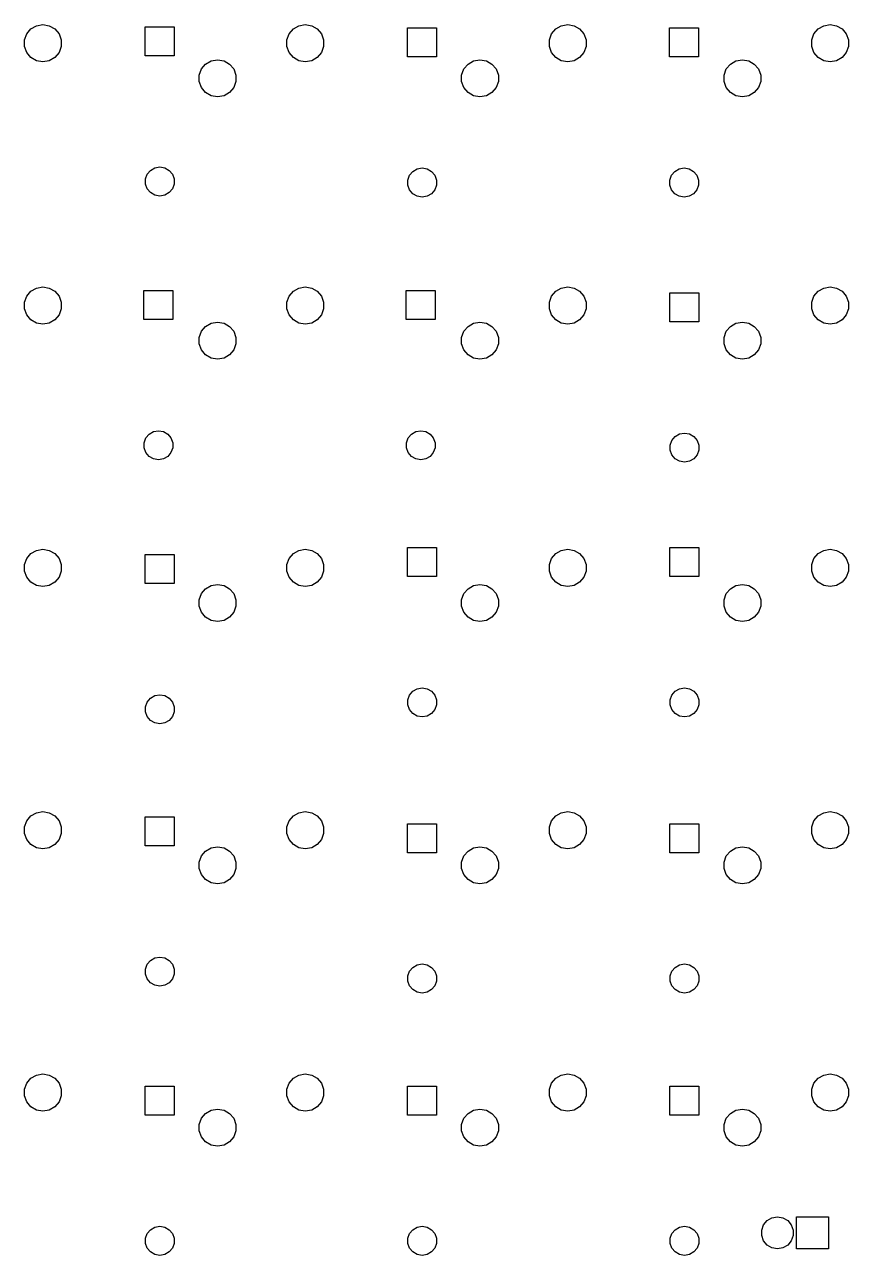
# Model space of a CAD drawing. Extents: x 17 to 273, y -105 to -11.
# Drawn here: x 213.2 to 272.9, y -104.7 to -15.6 of the extents above; entities that cross this region are included whole.
import ezdxf

# ---------------------------------------------------------------- set-up
doc = ezdxf.new("R2010")
doc.units = 0
doc.header["$MEASUREMENT"] = 0
doc.layers.add('BLACK', color=7, linetype='CONTINUOUS')

msp = doc.modelspace()

# ---------------------------------------------------------------- linework, layer by layer
at = {"layer": 'Black'}
for p, q in [((213.372, -16.2459), (213.673, -15.8873)), ((213.673, -15.8873), (214.079, -15.6532)), ((214.079, -15.6532), (214.54, -15.5719)), ((214.54, -15.5719), (215.001, -15.6532)), ((215.001, -15.6532), (215.407, -15.8873)), ((215.407, -15.8873), (215.708, -16.2459)), ((221.948, -17.8252), (221.948, -15.7259)), ((221.948, -15.7259), (224.047, -15.7259)), ((224.047, -15.7259), (224.047, -17.8252)), ((232.372, -16.2459), (232.673, -15.8873)), ((232.673, -15.8873), (233.079, -15.6532)), ((233.079, -15.6532), (233.54, -15.5719)), ((233.54, -15.5719), (234.001, -15.6532)), ((234.001, -15.6532), (234.407, -15.8873)), ((234.407, -15.8873), (234.708, -16.2459)), ((240.948, -17.9002), (240.948, -15.8009)), ((240.948, -15.8009), (243.047, -15.8009)), ((243.047, -15.8009), (243.047, -17.9002)), ((251.372, -16.2459), (251.673, -15.8873)), ((251.673, -15.8873), (252.079, -15.6532)), ((252.079, -15.6532), (252.54, -15.5719)), ((252.54, -15.5719), (253.001, -15.6532)), ((253.001, -15.6532), (253.407, -15.8873)), ((253.407, -15.8873), (253.708, -16.2459)), ((259.923, -17.9002), (259.923, -15.8009)), ((259.923, -15.8009), (262.022, -15.8009)), ((262.022, -15.8009), (262.022, -17.9002)), ((270.372, -16.2459), (270.673, -15.8873)), ((270.673, -15.8873), (271.079, -15.6532)), ((271.079, -15.6532), (271.54, -15.5719)), ((271.54, -15.5719), (272.001, -15.6532)), ((272.001, -15.6532), (272.407, -15.8873)), ((272.407, -15.8873), (272.708, -16.2459)), ((213.212, -16.6859), (213.372, -16.2459)), ((213.212, -17.1541), (213.212, -16.6859)), ((215.708, -16.2459), (215.868, -16.6859)), ((215.868, -16.6859), (215.868, -17.1541)), ((232.212, -16.6859), (232.372, -16.2459)), ((232.212, -17.1541), (232.212, -16.6859)), ((234.708, -16.2459), (234.868, -16.6859)), ((234.868, -16.6859), (234.868, -17.1541)), ((251.212, -16.6859), (251.372, -16.2459)), ((251.212, -17.1541), (251.212, -16.6859)), ((253.708, -16.2459), (253.868, -16.6859)), ((253.868, -16.6859), (253.868, -17.1541)), ((270.212, -16.6859), (270.372, -16.2459)), ((270.212, -17.1541), (270.212, -16.6859)), ((272.708, -16.2459), (272.868, -16.6859)), ((272.868, -16.6859), (272.868, -17.1541)), ((213.372, -17.5941), (213.212, -17.1541)), ((213.673, -17.9527), (213.372, -17.5941)), ((215.708, -17.5941), (215.407, -17.9527)), ((215.868, -17.1541), (215.708, -17.5941)), ((224.047, -17.8252), (221.948, -17.8252)), ((232.372, -17.5941), (232.212, -17.1541)), ((232.673, -17.9527), (232.372, -17.5941)), ((234.708, -17.5941), (234.407, -17.9527)), ((234.868, -17.1541), (234.708, -17.5941)), ((251.372, -17.5941), (251.212, -17.1541)), ((251.673, -17.9527), (251.372, -17.5941)), ((253.708, -17.5941), (253.407, -17.9527)), ((253.868, -17.1541), (253.708, -17.5941)), ((270.372, -17.5941), (270.212, -17.1541)), ((270.673, -17.9527), (270.372, -17.5941)), ((272.708, -17.5941), (272.407, -17.9527)), ((272.868, -17.1541), (272.708, -17.5941)), ((214.079, -18.1868), (213.673, -17.9527)), ((214.54, -18.2681), (214.079, -18.1868)), ((215.001, -18.1868), (214.54, -18.2681)), ((215.407, -17.9527), (215.001, -18.1868)), ((226.022, -18.7859), (226.323, -18.4273)), ((226.323, -18.4273), (226.729, -18.1932)), ((226.729, -18.1932), (227.19, -18.1119)), ((227.19, -18.1119), (227.651, -18.1932)), ((227.651, -18.1932), (228.057, -18.4273)), ((228.057, -18.4273), (228.358, -18.7859)), ((233.079, -18.1868), (232.673, -17.9527)), ((233.54, -18.2681), (233.079, -18.1868)), ((234.001, -18.1868), (233.54, -18.2681)), ((234.407, -17.9527), (234.001, -18.1868)), ((243.047, -17.9002), (240.948, -17.9002)), ((245.022, -18.7859), (245.323, -18.4273)), ((245.323, -18.4273), (245.729, -18.1932)), ((245.729, -18.1932), (246.19, -18.1119)), ((246.19, -18.1119), (246.651, -18.1932)), ((246.651, -18.1932), (247.057, -18.4273)), ((247.057, -18.4273), (247.358, -18.7859)), ((252.079, -18.1868), (251.673, -17.9527)), ((252.54, -18.2681), (252.079, -18.1868)), ((253.001, -18.1868), (252.54, -18.2681)), ((253.407, -17.9527), (253.001, -18.1868)), ((262.022, -17.9002), (259.923, -17.9002)), ((264.022, -18.7859), (264.323, -18.4273)), ((264.323, -18.4273), (264.729, -18.1932)), ((264.729, -18.1932), (265.19, -18.1119)), ((265.19, -18.1119), (265.651, -18.1932)), ((265.651, -18.1932), (266.057, -18.4273)), ((266.057, -18.4273), (266.358, -18.7859)), ((271.079, -18.1868), (270.673, -17.9527)), ((271.54, -18.2681), (271.079, -18.1868)), ((272.001, -18.1868), (271.54, -18.2681)), ((272.407, -17.9527), (272.001, -18.1868)), ((225.862, -19.2259), (226.022, -18.7859)), ((225.862, -19.6941), (225.862, -19.2259)), ((228.358, -18.7859), (228.518, -19.2259)), ((228.518, -19.2259), (228.518, -19.6941)), ((244.862, -19.2259), (245.022, -18.7859)), ((244.862, -19.6941), (244.862, -19.2259)), ((247.358, -18.7859), (247.518, -19.2259)), ((247.518, -19.2259), (247.518, -19.6941)), ((263.862, -19.2259), (264.022, -18.7859)), ((263.862, -19.6941), (263.862, -19.2259)), ((266.358, -18.7859), (266.518, -19.2259)), ((266.518, -19.2259), (266.518, -19.6941)), ((226.022, -20.1341), (225.862, -19.6941)), ((226.323, -20.4927), (226.022, -20.1341)), ((226.729, -20.7268), (226.323, -20.4927)), ((228.057, -20.4927), (227.651, -20.7268)), ((228.358, -20.1341), (228.057, -20.4927)), ((228.518, -19.6941), (228.358, -20.1341)), ((245.022, -20.1341), (244.862, -19.6941)), ((245.323, -20.4927), (245.022, -20.1341)), ((245.729, -20.7268), (245.323, -20.4927)), ((247.057, -20.4927), (246.651, -20.7268)), ((247.358, -20.1341), (247.057, -20.4927)), ((247.518, -19.6941), (247.358, -20.1341)), ((264.022, -20.1341), (263.862, -19.6941)), ((264.323, -20.4927), (264.022, -20.1341)), ((264.729, -20.7268), (264.323, -20.4927)), ((266.057, -20.4927), (265.651, -20.7268)), ((266.358, -20.1341), (266.057, -20.4927)), ((266.518, -19.6941), (266.358, -20.1341)), ((227.19, -20.8081), (226.729, -20.7268)), ((227.651, -20.7268), (227.19, -20.8081)), ((246.19, -20.8081), (245.729, -20.7268)), ((246.651, -20.7268), (246.19, -20.8081)), ((265.19, -20.8081), (264.729, -20.7268)), ((265.651, -20.7268), (265.19, -20.8081)), ((221.96, -26.7526), (222.085, -26.4087)), ((222.085, -26.4087), (222.32, -26.1284)), ((222.32, -26.1284), (222.637, -25.9454)), ((222.637, -25.9454), (222.997, -25.8819)), ((222.997, -25.8819), (223.358, -25.9454)), ((223.358, -25.9454), (223.675, -26.1284)), ((223.675, -26.1284), (223.91, -26.4087)), ((223.91, -26.4087), (224.035, -26.7526)), ((240.96, -26.8276), (241.085, -26.4837)), ((241.085, -26.4837), (241.32, -26.2034)), ((241.32, -26.2034), (241.637, -26.0204)), ((241.637, -26.0204), (241.997, -25.9569)), ((241.997, -25.9569), (242.358, -26.0204)), ((242.358, -26.0204), (242.675, -26.2034)), ((242.675, -26.2034), (242.91, -26.4837)), ((242.91, -26.4837), (243.035, -26.8276)), ((259.935, -26.8276), (260.06, -26.4837)), ((260.06, -26.4837), (260.295, -26.2034)), ((260.295, -26.2034), (260.612, -26.0204)), ((260.612, -26.0204), (260.972, -25.9569)), ((260.972, -25.9569), (261.333, -26.0204)), ((261.333, -26.0204), (261.65, -26.2034)), ((261.65, -26.2034), (261.885, -26.4837)), ((261.885, -26.4837), (262.01, -26.8276)), ((221.96, -27.1185), (221.96, -26.7526)), ((222.085, -27.4623), (221.96, -27.1185)), ((222.32, -27.7427), (222.085, -27.4623)), ((223.91, -27.4623), (223.675, -27.7427)), ((224.035, -27.1185), (223.91, -27.4623)), ((224.035, -26.7526), (224.035, -27.1185)), ((240.96, -27.1935), (240.96, -26.8276)), ((241.085, -27.5373), (240.96, -27.1935)), ((241.32, -27.8177), (241.085, -27.5373)), ((242.91, -27.5373), (242.675, -27.8177)), ((243.035, -27.1935), (242.91, -27.5373)), ((243.035, -26.8276), (243.035, -27.1935)), ((259.935, -27.1935), (259.935, -26.8276)), ((260.06, -27.5373), (259.935, -27.1935)), ((260.295, -27.8177), (260.06, -27.5373)), ((261.885, -27.5373), (261.65, -27.8177)), ((262.01, -27.1935), (261.885, -27.5373)), ((262.01, -26.8276), (262.01, -27.1935)), ((222.637, -27.9256), (222.32, -27.7427)), ((222.997, -27.9892), (222.637, -27.9256)), ((223.358, -27.9256), (222.997, -27.9892)), ((223.675, -27.7427), (223.358, -27.9256)), ((241.637, -28.0006), (241.32, -27.8177)), ((241.997, -28.0642), (241.637, -28.0006)), ((242.358, -28.0006), (241.997, -28.0642)), ((242.675, -27.8177), (242.358, -28.0006)), ((260.612, -28.0006), (260.295, -27.8177)), ((260.972, -28.0642), (260.612, -28.0006)), ((261.333, -28.0006), (260.972, -28.0642)), ((261.65, -27.8177), (261.333, -28.0006)), ((213.673, -34.8873), (214.079, -34.6532)), ((214.079, -34.6532), (214.54, -34.5719)), ((214.54, -34.5719), (215.001, -34.6532)), ((215.001, -34.6532), (215.407, -34.8873)), ((232.673, -34.8873), (233.079, -34.6532)), ((233.079, -34.6532), (233.54, -34.5719)), ((233.54, -34.5719), (234.001, -34.6532)), ((234.001, -34.6532), (234.407, -34.8873)), ((251.673, -34.8873), (252.079, -34.6532)), ((252.079, -34.6532), (252.54, -34.5719)), ((252.54, -34.5719), (253.001, -34.6532)), ((253.001, -34.6532), (253.407, -34.8873)), ((270.673, -34.8873), (271.079, -34.6532)), ((271.079, -34.6532), (271.54, -34.5719)), ((271.54, -34.5719), (272.001, -34.6532)), ((272.001, -34.6532), (272.407, -34.8873)), ((213.212, -35.6859), (213.372, -35.2459)), ((213.372, -35.2459), (213.673, -34.8873)), ((215.407, -34.8873), (215.708, -35.2459)), ((215.708, -35.2459), (215.868, -35.6859)), ((221.848, -36.9251), (221.848, -34.8259)), ((221.848, -34.8259), (223.947, -34.8259)), ((223.947, -34.8259), (223.947, -36.9251)), ((232.212, -35.6859), (232.372, -35.2459)), ((232.372, -35.2459), (232.673, -34.8873)), ((234.407, -34.8873), (234.708, -35.2459)), ((234.708, -35.2459), (234.868, -35.6859)), ((240.848, -36.9251), (240.848, -34.8259)), ((240.848, -34.8259), (242.947, -34.8259)), ((242.947, -34.8259), (242.947, -36.9251)), ((251.212, -35.6859), (251.372, -35.2459)), ((251.372, -35.2459), (251.673, -34.8873)), ((253.407, -34.8873), (253.708, -35.2459)), ((253.708, -35.2459), (253.868, -35.6859)), ((259.948, -37.1001), (259.948, -35.0009)), ((259.948, -35.0009), (262.047, -35.0009)), ((262.047, -35.0009), (262.047, -37.1001)), ((270.212, -35.6859), (270.372, -35.2459)), ((270.372, -35.2459), (270.673, -34.8873)), ((272.407, -34.8873), (272.708, -35.2459)), ((272.708, -35.2459), (272.868, -35.6859)), ((213.212, -36.1541), (213.212, -35.6859)), ((213.372, -36.5941), (213.212, -36.1541)), ((215.868, -36.1541), (215.708, -36.5941)), ((215.868, -35.6859), (215.868, -36.1541)), ((232.212, -36.1541), (232.212, -35.6859)), ((232.372, -36.5941), (232.212, -36.1541)), ((234.868, -36.1541), (234.708, -36.5941)), ((234.868, -35.6859), (234.868, -36.1541)), ((251.212, -36.1541), (251.212, -35.6859)), ((251.372, -36.5941), (251.212, -36.1541)), ((253.868, -36.1541), (253.708, -36.5941)), ((253.868, -35.6859), (253.868, -36.1541)), ((270.212, -36.1541), (270.212, -35.6859)), ((270.372, -36.5941), (270.212, -36.1541)), ((272.868, -36.1541), (272.708, -36.5941)), ((272.868, -35.6859), (272.868, -36.1541)), ((213.673, -36.9527), (213.372, -36.5941)), ((214.079, -37.1868), (213.673, -36.9527)), ((214.54, -37.2681), (214.079, -37.1868)), ((215.001, -37.1868), (214.54, -37.2681)), ((215.407, -36.9527), (215.001, -37.1868)), ((215.708, -36.5941), (215.407, -36.9527)), ((223.947, -36.9251), (221.848, -36.9251)), ((226.022, -37.7859), (226.323, -37.4273)), ((226.323, -37.4273), (226.729, -37.1932)), ((226.729, -37.1932), (227.19, -37.1119)), ((227.19, -37.1119), (227.651, -37.1932)), ((227.651, -37.1932), (228.057, -37.4273)), ((228.057, -37.4273), (228.358, -37.7859)), ((232.673, -36.9527), (232.372, -36.5941)), ((233.079, -37.1868), (232.673, -36.9527)), ((233.54, -37.2681), (233.079, -37.1868)), ((234.001, -37.1868), (233.54, -37.2681)), ((234.407, -36.9527), (234.001, -37.1868)), ((234.708, -36.5941), (234.407, -36.9527)), ((242.947, -36.9251), (240.848, -36.9251)), ((245.022, -37.7859), (245.323, -37.4273)), ((245.323, -37.4273), (245.729, -37.1932)), ((245.729, -37.1932), (246.19, -37.1119)), ((246.19, -37.1119), (246.651, -37.1932)), ((246.651, -37.1932), (247.057, -37.4273)), ((247.057, -37.4273), (247.358, -37.7859)), ((251.673, -36.9527), (251.372, -36.5941)), ((252.079, -37.1868), (251.673, -36.9527)), ((252.54, -37.2681), (252.079, -37.1868)), ((253.001, -37.1868), (252.54, -37.2681)), ((253.407, -36.9527), (253.001, -37.1868)), ((253.708, -36.5941), (253.407, -36.9527)), ((262.047, -37.1001), (259.948, -37.1001)), ((264.022, -37.7859), (264.323, -37.4273)), ((264.323, -37.4273), (264.729, -37.1932)), ((264.729, -37.1932), (265.19, -37.1119)), ((265.19, -37.1119), (265.651, -37.1932)), ((265.651, -37.1932), (266.057, -37.4273)), ((266.057, -37.4273), (266.358, -37.7859)), ((270.673, -36.9527), (270.372, -36.5941)), ((271.079, -37.1868), (270.673, -36.9527)), ((271.54, -37.2681), (271.079, -37.1868)), ((272.001, -37.1868), (271.54, -37.2681)), ((272.407, -36.9527), (272.001, -37.1868)), ((272.708, -36.5941), (272.407, -36.9527)), ((225.862, -38.2259), (226.022, -37.7859)), ((225.862, -38.6941), (225.862, -38.2259)), ((228.358, -37.7859), (228.518, -38.2259)), ((228.518, -38.2259), (228.518, -38.6941)), ((244.862, -38.2259), (245.022, -37.7859)), ((244.862, -38.6941), (244.862, -38.2259)), ((247.358, -37.7859), (247.518, -38.2259)), ((247.518, -38.2259), (247.518, -38.6941)), ((263.862, -38.2259), (264.022, -37.7859)), ((263.862, -38.6941), (263.862, -38.2259)), ((266.358, -37.7859), (266.518, -38.2259)), ((266.518, -38.2259), (266.518, -38.6941)), ((226.022, -39.1341), (225.862, -38.6941)), ((226.323, -39.4927), (226.022, -39.1341)), ((228.358, -39.1341), (228.057, -39.4927)), ((228.518, -38.6941), (228.358, -39.1341)), ((245.022, -39.1341), (244.862, -38.6941)), ((245.323, -39.4927), (245.022, -39.1341)), ((247.358, -39.1341), (247.057, -39.4927)), ((247.518, -38.6941), (247.358, -39.1341)), ((264.022, -39.1341), (263.862, -38.6941)), ((264.323, -39.4927), (264.022, -39.1341)), ((266.358, -39.1341), (266.057, -39.4927)), ((266.518, -38.6941), (266.358, -39.1341)), ((226.729, -39.7268), (226.323, -39.4927)), ((227.19, -39.8081), (226.729, -39.7268)), ((227.651, -39.7268), (227.19, -39.8081)), ((228.057, -39.4927), (227.651, -39.7268)), ((245.729, -39.7268), (245.323, -39.4927)), ((246.19, -39.8081), (245.729, -39.7268)), ((246.651, -39.7268), (246.19, -39.8081)), ((247.057, -39.4927), (246.651, -39.7268)), ((264.729, -39.7268), (264.323, -39.4927)), ((265.19, -39.8081), (264.729, -39.7268)), ((265.651, -39.7268), (265.19, -39.8081)), ((266.057, -39.4927), (265.651, -39.7268)), ((221.985, -45.5087), (222.22, -45.2284)), ((222.22, -45.2284), (222.537, -45.0454)), ((222.537, -45.0454), (222.897, -44.9819)), ((222.897, -44.9819), (223.258, -45.0454)), ((223.258, -45.0454), (223.575, -45.2284)), ((223.575, -45.2284), (223.81, -45.5087)), ((240.985, -45.5087), (241.22, -45.2284)), ((241.22, -45.2284), (241.537, -45.0454)), ((241.537, -45.0454), (241.897, -44.9819)), ((241.897, -44.9819), (242.258, -45.0454)), ((242.258, -45.0454), (242.575, -45.2284)), ((242.575, -45.2284), (242.81, -45.5087)), ((260.085, -45.6837), (260.32, -45.4034)), ((260.32, -45.4034), (260.637, -45.2204)), ((260.637, -45.2204), (260.997, -45.1569)), ((260.997, -45.1569), (261.358, -45.2204)), ((261.358, -45.2204), (261.675, -45.4034)), ((261.675, -45.4034), (261.91, -45.6837)), ((221.86, -45.8526), (221.985, -45.5087)), ((221.86, -46.2185), (221.86, -45.8526)), ((221.985, -46.5623), (221.86, -46.2185)), ((223.81, -45.5087), (223.935, -45.8526)), ((223.935, -46.2185), (223.81, -46.5623)), ((223.935, -45.8526), (223.935, -46.2185)), ((240.86, -45.8526), (240.985, -45.5087)), ((240.86, -46.2185), (240.86, -45.8526)), ((240.985, -46.5623), (240.86, -46.2185)), ((242.81, -45.5087), (242.935, -45.8526)), ((242.935, -46.2185), (242.81, -46.5623)), ((242.935, -45.8526), (242.935, -46.2185)), ((259.96, -46.0276), (260.085, -45.6837)), ((259.96, -46.3935), (259.96, -46.0276)), ((261.91, -45.6837), (262.035, -46.0276)), ((262.035, -46.0276), (262.035, -46.3935)), ((222.22, -46.8427), (221.985, -46.5623)), ((222.537, -47.0256), (222.22, -46.8427)), ((222.897, -47.0892), (222.537, -47.0256)), ((223.258, -47.0256), (222.897, -47.0892)), ((223.575, -46.8427), (223.258, -47.0256)), ((223.81, -46.5623), (223.575, -46.8427)), ((241.22, -46.8427), (240.985, -46.5623)), ((241.537, -47.0256), (241.22, -46.8427)), ((241.897, -47.0892), (241.537, -47.0256)), ((242.258, -47.0256), (241.897, -47.0892)), ((242.575, -46.8427), (242.258, -47.0256)), ((242.81, -46.5623), (242.575, -46.8427)), ((260.085, -46.7373), (259.96, -46.3935)), ((260.32, -47.0177), (260.085, -46.7373)), ((260.637, -47.2006), (260.32, -47.0177)), ((260.997, -47.2642), (260.637, -47.2006)), ((261.358, -47.2006), (260.997, -47.2642)), ((261.675, -47.0177), (261.358, -47.2006)), ((261.91, -46.7373), (261.675, -47.0177)), ((262.035, -46.3935), (261.91, -46.7373)), ((240.948, -55.5501), (240.948, -53.4509)), ((240.948, -53.4509), (243.047, -53.4509)), ((243.047, -53.4509), (243.047, -55.5501)), ((259.948, -55.5501), (259.948, -53.4509)), ((259.948, -53.4509), (262.047, -53.4509)), ((262.047, -53.4509), (262.047, -55.5501)), ((213.212, -54.6859), (213.372, -54.2459)), ((213.372, -54.2459), (213.673, -53.8873)), ((213.673, -53.8873), (214.079, -53.6532)), ((214.079, -53.6532), (214.54, -53.5719)), ((214.54, -53.5719), (215.001, -53.6532)), ((215.001, -53.6532), (215.407, -53.8873)), ((215.407, -53.8873), (215.708, -54.2459)), ((215.708, -54.2459), (215.868, -54.6859)), ((221.948, -56.0501), (221.948, -53.9509)), ((221.948, -53.9509), (224.047, -53.9509)), ((224.047, -53.9509), (224.047, -56.0501)), ((232.212, -54.6859), (232.372, -54.2459)), ((232.372, -54.2459), (232.673, -53.8873)), ((232.673, -53.8873), (233.079, -53.6532)), ((233.079, -53.6532), (233.54, -53.5719)), ((233.54, -53.5719), (234.001, -53.6532)), ((234.001, -53.6532), (234.407, -53.8873)), ((234.407, -53.8873), (234.708, -54.2459)), ((234.708, -54.2459), (234.868, -54.6859)), ((251.212, -54.6859), (251.372, -54.2459)), ((251.372, -54.2459), (251.673, -53.8873)), ((251.673, -53.8873), (252.079, -53.6532)), ((252.079, -53.6532), (252.54, -53.5719)), ((252.54, -53.5719), (253.001, -53.6532)), ((253.001, -53.6532), (253.407, -53.8873)), ((253.407, -53.8873), (253.708, -54.2459)), ((253.708, -54.2459), (253.868, -54.6859)), ((270.212, -54.6859), (270.372, -54.2459)), ((270.372, -54.2459), (270.673, -53.8873)), ((270.673, -53.8873), (271.079, -53.6532)), ((271.079, -53.6532), (271.54, -53.5719)), ((271.54, -53.5719), (272.001, -53.6532)), ((272.001, -53.6532), (272.407, -53.8873)), ((272.407, -53.8873), (272.708, -54.2459)), ((272.708, -54.2459), (272.868, -54.6859)), ((213.212, -55.1541), (213.212, -54.6859)), ((213.372, -55.5941), (213.212, -55.1541)), ((215.868, -55.1541), (215.708, -55.5941)), ((215.868, -54.6859), (215.868, -55.1541)), ((232.212, -55.1541), (232.212, -54.6859)), ((232.372, -55.5941), (232.212, -55.1541)), ((234.868, -55.1541), (234.708, -55.5941)), ((234.868, -54.6859), (234.868, -55.1541)), ((251.212, -55.1541), (251.212, -54.6859)), ((251.372, -55.5941), (251.212, -55.1541)), ((253.868, -55.1541), (253.708, -55.5941)), ((253.868, -54.6859), (253.868, -55.1541)), ((270.212, -55.1541), (270.212, -54.6859)), ((270.372, -55.5941), (270.212, -55.1541)), ((272.868, -55.1541), (272.708, -55.5941)), ((272.868, -54.6859), (272.868, -55.1541)), ((213.673, -55.9527), (213.372, -55.5941)), ((214.079, -56.1868), (213.673, -55.9527)), ((215.407, -55.9527), (215.001, -56.1868)), ((215.708, -55.5941), (215.407, -55.9527)), ((224.047, -56.0501), (221.948, -56.0501)), ((226.729, -56.1932), (227.19, -56.1119)), ((227.19, -56.1119), (227.651, -56.1932)), ((232.673, -55.9527), (232.372, -55.5941)), ((233.079, -56.1868), (232.673, -55.9527)), ((234.407, -55.9527), (234.001, -56.1868)), ((234.708, -55.5941), (234.407, -55.9527)), ((243.047, -55.5501), (240.948, -55.5501)), ((245.729, -56.1932), (246.19, -56.1119)), ((246.19, -56.1119), (246.651, -56.1932)), ((251.673, -55.9527), (251.372, -55.5941)), ((252.079, -56.1868), (251.673, -55.9527)), ((253.407, -55.9527), (253.001, -56.1868)), ((253.708, -55.5941), (253.407, -55.9527)), ((262.047, -55.5501), (259.948, -55.5501)), ((264.729, -56.1932), (265.19, -56.1119)), ((265.19, -56.1119), (265.651, -56.1932)), ((270.673, -55.9527), (270.372, -55.5941)), ((271.079, -56.1868), (270.673, -55.9527)), ((272.407, -55.9527), (272.001, -56.1868)), ((272.708, -55.5941), (272.407, -55.9527)), ((214.54, -56.2681), (214.079, -56.1868)), ((215.001, -56.1868), (214.54, -56.2681)), ((225.862, -57.2259), (226.022, -56.7859)), ((226.022, -56.7859), (226.323, -56.4273)), ((226.323, -56.4273), (226.729, -56.1932)), ((227.651, -56.1932), (228.057, -56.4273)), ((228.057, -56.4273), (228.358, -56.7859)), ((228.358, -56.7859), (228.518, -57.2259)), ((233.54, -56.2681), (233.079, -56.1868)), ((234.001, -56.1868), (233.54, -56.2681)), ((244.862, -57.2259), (245.022, -56.7859)), ((245.022, -56.7859), (245.323, -56.4273)), ((245.323, -56.4273), (245.729, -56.1932)), ((246.651, -56.1932), (247.057, -56.4273)), ((247.057, -56.4273), (247.358, -56.7859)), ((247.358, -56.7859), (247.518, -57.2259)), ((252.54, -56.2681), (252.079, -56.1868)), ((253.001, -56.1868), (252.54, -56.2681)), ((263.862, -57.2259), (264.022, -56.7859)), ((264.022, -56.7859), (264.323, -56.4273)), ((264.323, -56.4273), (264.729, -56.1932)), ((265.651, -56.1932), (266.057, -56.4273)), ((266.057, -56.4273), (266.358, -56.7859)), ((266.358, -56.7859), (266.518, -57.2259)), ((271.54, -56.2681), (271.079, -56.1868)), ((272.001, -56.1868), (271.54, -56.2681)), ((225.862, -57.6941), (225.862, -57.2259)), ((226.022, -58.1341), (225.862, -57.6941)), ((228.518, -57.6941), (228.358, -58.1341)), ((228.518, -57.2259), (228.518, -57.6941)), ((244.862, -57.6941), (244.862, -57.2259)), ((245.022, -58.1341), (244.862, -57.6941)), ((247.518, -57.6941), (247.358, -58.1341)), ((247.518, -57.2259), (247.518, -57.6941)), ((263.862, -57.6941), (263.862, -57.2259)), ((264.022, -58.1341), (263.862, -57.6941)), ((266.518, -57.6941), (266.358, -58.1341)), ((266.518, -57.2259), (266.518, -57.6941)), ((226.323, -58.4927), (226.022, -58.1341)), ((226.729, -58.7268), (226.323, -58.4927)), ((227.19, -58.8081), (226.729, -58.7268)), ((227.651, -58.7268), (227.19, -58.8081)), ((228.057, -58.4927), (227.651, -58.7268)), ((228.358, -58.1341), (228.057, -58.4927)), ((245.323, -58.4927), (245.022, -58.1341)), ((245.729, -58.7268), (245.323, -58.4927)), ((246.19, -58.8081), (245.729, -58.7268)), ((246.651, -58.7268), (246.19, -58.8081)), ((247.057, -58.4927), (246.651, -58.7268)), ((247.358, -58.1341), (247.057, -58.4927)), ((264.323, -58.4927), (264.022, -58.1341)), ((264.729, -58.7268), (264.323, -58.4927)), ((265.19, -58.8081), (264.729, -58.7268)), ((265.651, -58.7268), (265.19, -58.8081)), ((266.057, -58.4927), (265.651, -58.7268)), ((266.358, -58.1341), (266.057, -58.4927)), ((222.32, -64.3534), (222.637, -64.1704)), ((222.637, -64.1704), (222.997, -64.1069)), ((222.997, -64.1069), (223.358, -64.1704)), ((223.358, -64.1704), (223.675, -64.3534)), ((240.96, -64.4776), (241.085, -64.1337)), ((241.085, -64.1337), (241.32, -63.8534)), ((241.32, -63.8534), (241.637, -63.6704)), ((241.637, -63.6704), (241.997, -63.6069)), ((241.997, -63.6069), (242.358, -63.6704)), ((242.358, -63.6704), (242.675, -63.8534)), ((242.675, -63.8534), (242.91, -64.1337)), ((242.91, -64.1337), (243.035, -64.4776)), ((259.96, -64.4776), (260.085, -64.1337)), ((260.085, -64.1337), (260.32, -63.8534)), ((260.32, -63.8534), (260.637, -63.6704)), ((260.637, -63.6704), (260.997, -63.6069)), ((260.997, -63.6069), (261.358, -63.6704)), ((261.358, -63.6704), (261.675, -63.8534)), ((261.675, -63.8534), (261.91, -64.1337)), ((261.91, -64.1337), (262.035, -64.4776)), ((221.96, -64.9776), (222.085, -64.6337)), ((221.96, -65.3435), (221.96, -64.9776)), ((222.085, -64.6337), (222.32, -64.3534)), ((223.675, -64.3534), (223.91, -64.6337)), ((223.91, -64.6337), (224.035, -64.9776)), ((224.035, -64.9776), (224.035, -65.3435)), ((240.96, -64.8435), (240.96, -64.4776)), ((241.085, -65.1873), (240.96, -64.8435)), ((243.035, -64.8435), (242.91, -65.1873)), ((243.035, -64.4776), (243.035, -64.8435)), ((259.96, -64.8435), (259.96, -64.4776)), ((260.085, -65.1873), (259.96, -64.8435)), ((262.035, -64.8435), (261.91, -65.1873)), ((262.035, -64.4776), (262.035, -64.8435)), ((222.085, -65.6873), (221.96, -65.3435)), ((222.32, -65.9677), (222.085, -65.6873)), ((223.91, -65.6873), (223.675, -65.9677)), ((224.035, -65.3435), (223.91, -65.6873)), ((241.32, -65.4677), (241.085, -65.1873)), ((241.637, -65.6506), (241.32, -65.4677)), ((241.997, -65.7142), (241.637, -65.6506)), ((242.358, -65.6506), (241.997, -65.7142)), ((242.675, -65.4677), (242.358, -65.6506)), ((242.91, -65.1873), (242.675, -65.4677)), ((260.32, -65.4677), (260.085, -65.1873)), ((260.637, -65.6506), (260.32, -65.4677)), ((260.997, -65.7142), (260.637, -65.6506)), ((261.358, -65.6506), (260.997, -65.7142)), ((261.675, -65.4677), (261.358, -65.6506)), ((261.91, -65.1873), (261.675, -65.4677)), ((222.637, -66.1506), (222.32, -65.9677)), ((222.997, -66.2142), (222.637, -66.1506)), ((223.358, -66.1506), (222.997, -66.2142)), ((223.675, -65.9677), (223.358, -66.1506)), ((213.372, -73.2459), (213.673, -72.8873)), ((213.673, -72.8873), (214.079, -72.6532)), ((214.079, -72.6532), (214.54, -72.5719)), ((214.54, -72.5719), (215.001, -72.6532)), ((215.001, -72.6532), (215.407, -72.8873)), ((215.407, -72.8873), (215.708, -73.2459)), ((221.948, -75.0502), (221.948, -72.9509)), ((221.948, -72.9509), (224.047, -72.9509)), ((224.047, -72.9509), (224.047, -75.0502)), ((232.372, -73.2459), (232.673, -72.8873)), ((232.673, -72.8873), (233.079, -72.6532)), ((233.079, -72.6532), (233.54, -72.5719)), ((233.54, -72.5719), (234.001, -72.6532)), ((234.001, -72.6532), (234.407, -72.8873)), ((234.407, -72.8873), (234.708, -73.2459)), ((251.372, -73.2459), (251.673, -72.8873)), ((251.673, -72.8873), (252.079, -72.6532)), ((252.079, -72.6532), (252.54, -72.5719)), ((252.54, -72.5719), (253.001, -72.6532)), ((253.001, -72.6532), (253.407, -72.8873)), ((253.407, -72.8873), (253.708, -73.2459)), ((270.372, -73.2459), (270.673, -72.8873)), ((270.673, -72.8873), (271.079, -72.6532)), ((271.079, -72.6532), (271.54, -72.5719)), ((271.54, -72.5719), (272.001, -72.6532)), ((272.001, -72.6532), (272.407, -72.8873)), ((272.407, -72.8873), (272.708, -73.2459)), ((213.212, -73.6859), (213.372, -73.2459)), ((213.212, -74.1541), (213.212, -73.6859)), ((215.708, -73.2459), (215.868, -73.6859)), ((215.868, -73.6859), (215.868, -74.1541)), ((232.212, -73.6859), (232.372, -73.2459)), ((232.212, -74.1541), (232.212, -73.6859)), ((234.708, -73.2459), (234.868, -73.6859)), ((234.868, -73.6859), (234.868, -74.1541)), ((240.948, -75.5502), (240.948, -73.4509)), ((240.948, -73.4509), (243.047, -73.4509)), ((243.047, -73.4509), (243.047, -75.5502)), ((251.212, -73.6859), (251.372, -73.2459)), ((251.212, -74.1541), (251.212, -73.6859)), ((253.708, -73.2459), (253.868, -73.6859)), ((253.868, -73.6859), (253.868, -74.1541)), ((259.948, -75.5502), (259.948, -73.4509)), ((259.948, -73.4509), (262.047, -73.4509)), ((262.047, -73.4509), (262.047, -75.5502)), ((270.212, -73.6859), (270.372, -73.2459)), ((270.212, -74.1541), (270.212, -73.6859)), ((272.708, -73.2459), (272.868, -73.6859)), ((272.868, -73.6859), (272.868, -74.1541)), ((213.372, -74.5941), (213.212, -74.1541)), ((213.673, -74.9527), (213.372, -74.5941)), ((215.708, -74.5941), (215.407, -74.9527)), ((215.868, -74.1541), (215.708, -74.5941)), ((232.372, -74.5941), (232.212, -74.1541)), ((232.673, -74.9527), (232.372, -74.5941)), ((234.708, -74.5941), (234.407, -74.9527)), ((234.868, -74.1541), (234.708, -74.5941)), ((251.372, -74.5941), (251.212, -74.1541)), ((251.673, -74.9527), (251.372, -74.5941)), ((253.708, -74.5941), (253.407, -74.9527)), ((253.868, -74.1541), (253.708, -74.5941)), ((270.372, -74.5941), (270.212, -74.1541)), ((270.673, -74.9527), (270.372, -74.5941)), ((272.708, -74.5941), (272.407, -74.9527)), ((272.868, -74.1541), (272.708, -74.5941)), ((214.079, -75.1868), (213.673, -74.9527)), ((214.54, -75.2681), (214.079, -75.1868)), ((215.001, -75.1868), (214.54, -75.2681)), ((215.407, -74.9527), (215.001, -75.1868)), ((224.047, -75.0502), (221.948, -75.0502)), ((226.022, -75.7859), (226.323, -75.4273)), ((226.323, -75.4273), (226.729, -75.1932)), ((226.729, -75.1932), (227.19, -75.1119)), ((227.19, -75.1119), (227.651, -75.1932)), ((227.651, -75.1932), (228.057, -75.4273)), ((228.057, -75.4273), (228.358, -75.7859)), ((233.079, -75.1868), (232.673, -74.9527)), ((233.54, -75.2681), (233.079, -75.1868)), ((234.001, -75.1868), (233.54, -75.2681)), ((234.407, -74.9527), (234.001, -75.1868)), ((243.047, -75.5502), (240.948, -75.5502)), ((245.022, -75.7859), (245.323, -75.4273)), ((245.323, -75.4273), (245.729, -75.1932)), ((245.729, -75.1932), (246.19, -75.1119)), ((246.19, -75.1119), (246.651, -75.1932)), ((246.651, -75.1932), (247.057, -75.4273)), ((247.057, -75.4273), (247.358, -75.7859)), ((252.079, -75.1868), (251.673, -74.9527)), ((252.54, -75.2681), (252.079, -75.1868)), ((253.001, -75.1868), (252.54, -75.2681)), ((253.407, -74.9527), (253.001, -75.1868)), ((262.047, -75.5502), (259.948, -75.5502)), ((264.022, -75.7859), (264.323, -75.4273)), ((264.323, -75.4273), (264.729, -75.1932)), ((264.729, -75.1932), (265.19, -75.1119)), ((265.19, -75.1119), (265.651, -75.1932)), ((265.651, -75.1932), (266.057, -75.4273)), ((266.057, -75.4273), (266.358, -75.7859)), ((271.079, -75.1868), (270.673, -74.9527)), ((271.54, -75.2681), (271.079, -75.1868)), ((272.001, -75.1868), (271.54, -75.2681)), ((272.407, -74.9527), (272.001, -75.1868)), ((225.862, -76.2259), (226.022, -75.7859)), ((225.862, -76.6941), (225.862, -76.2259)), ((228.358, -75.7859), (228.518, -76.2259)), ((228.518, -76.2259), (228.518, -76.6941)), ((244.862, -76.2259), (245.022, -75.7859)), ((244.862, -76.6941), (244.862, -76.2259)), ((247.358, -75.7859), (247.518, -76.2259)), ((247.518, -76.2259), (247.518, -76.6941)), ((263.862, -76.2259), (264.022, -75.7859)), ((263.862, -76.6941), (263.862, -76.2259)), ((266.358, -75.7859), (266.518, -76.2259)), ((266.518, -76.2259), (266.518, -76.6941)), ((226.022, -77.1341), (225.862, -76.6941)), ((226.323, -77.4927), (226.022, -77.1341)), ((226.729, -77.7268), (226.323, -77.4927)), ((228.057, -77.4927), (227.651, -77.7268)), ((228.358, -77.1341), (228.057, -77.4927)), ((228.518, -76.6941), (228.358, -77.1341)), ((245.022, -77.1341), (244.862, -76.6941)), ((245.323, -77.4927), (245.022, -77.1341)), ((245.729, -77.7268), (245.323, -77.4927)), ((247.057, -77.4927), (246.651, -77.7268)), ((247.358, -77.1341), (247.057, -77.4927)), ((247.518, -76.6941), (247.358, -77.1341)), ((264.022, -77.1341), (263.862, -76.6941)), ((264.323, -77.4927), (264.022, -77.1341)), ((264.729, -77.7268), (264.323, -77.4927)), ((266.057, -77.4927), (265.651, -77.7268)), ((266.358, -77.1341), (266.057, -77.4927)), ((266.518, -76.6941), (266.358, -77.1341)), ((227.19, -77.8081), (226.729, -77.7268)), ((227.651, -77.7268), (227.19, -77.8081)), ((246.19, -77.8081), (245.729, -77.7268)), ((246.651, -77.7268), (246.19, -77.8081)), ((265.19, -77.8081), (264.729, -77.7268)), ((265.651, -77.7268), (265.19, -77.8081)), ((221.96, -83.9776), (222.085, -83.6337)), ((222.085, -83.6337), (222.32, -83.3534)), ((222.32, -83.3534), (222.637, -83.1704)), ((222.637, -83.1704), (222.997, -83.1069)), ((222.997, -83.1069), (223.358, -83.1704)), ((223.358, -83.1704), (223.675, -83.3534)), ((223.675, -83.3534), (223.91, -83.6337)), ((223.91, -83.6337), (224.035, -83.9776)), ((241.32, -83.8534), (241.637, -83.6704)), ((241.637, -83.6704), (241.997, -83.6069)), ((241.997, -83.6069), (242.358, -83.6704)), ((242.358, -83.6704), (242.675, -83.8534)), ((260.32, -83.8534), (260.637, -83.6704)), ((260.637, -83.6704), (260.997, -83.6069)), ((260.997, -83.6069), (261.358, -83.6704)), ((261.358, -83.6704), (261.675, -83.8534)), ((221.96, -84.3435), (221.96, -83.9776)), ((222.085, -84.6873), (221.96, -84.3435)), ((224.035, -84.3435), (223.91, -84.6873)), ((224.035, -83.9776), (224.035, -84.3435)), ((240.96, -84.4776), (241.085, -84.1337)), ((240.96, -84.8435), (240.96, -84.4776)), ((241.085, -84.1337), (241.32, -83.8534)), ((242.675, -83.8534), (242.91, -84.1337)), ((242.91, -84.1337), (243.035, -84.4776)), ((243.035, -84.4776), (243.035, -84.8435)), ((259.96, -84.4776), (260.085, -84.1337)), ((259.96, -84.8435), (259.96, -84.4776)), ((260.085, -84.1337), (260.32, -83.8534)), ((261.675, -83.8534), (261.91, -84.1337)), ((261.91, -84.1337), (262.035, -84.4776)), ((262.035, -84.4776), (262.035, -84.8435)), ((222.32, -84.9677), (222.085, -84.6873)), ((222.637, -85.1506), (222.32, -84.9677)), ((222.997, -85.2142), (222.637, -85.1506)), ((223.358, -85.1506), (222.997, -85.2142)), ((223.675, -84.9677), (223.358, -85.1506)), ((223.91, -84.6873), (223.675, -84.9677)), ((241.085, -85.1873), (240.96, -84.8435)), ((241.32, -85.4677), (241.085, -85.1873)), ((241.637, -85.6506), (241.32, -85.4677)), ((242.675, -85.4677), (242.358, -85.6506)), ((242.91, -85.1873), (242.675, -85.4677)), ((243.035, -84.8435), (242.91, -85.1873)), ((260.085, -85.1873), (259.96, -84.8435)), ((260.32, -85.4677), (260.085, -85.1873)), ((260.637, -85.6506), (260.32, -85.4677)), ((261.675, -85.4677), (261.358, -85.6506)), ((261.91, -85.1873), (261.675, -85.4677)), ((262.035, -84.8435), (261.91, -85.1873)), ((241.997, -85.7142), (241.637, -85.6506)), ((242.358, -85.6506), (241.997, -85.7142)), ((260.997, -85.7142), (260.637, -85.6506)), ((261.358, -85.6506), (260.997, -85.7142)), ((213.673, -91.8873), (214.079, -91.6532)), ((214.079, -91.6532), (214.54, -91.5719)), ((214.54, -91.5719), (215.001, -91.6532)), ((215.001, -91.6532), (215.407, -91.8873)), ((232.673, -91.8873), (233.079, -91.6532)), ((233.079, -91.6532), (233.54, -91.5719)), ((233.54, -91.5719), (234.001, -91.6532)), ((234.001, -91.6532), (234.407, -91.8873)), ((251.673, -91.8873), (252.079, -91.6532)), ((252.079, -91.6532), (252.54, -91.5719)), ((252.54, -91.5719), (253.001, -91.6532)), ((253.001, -91.6532), (253.407, -91.8873)), ((270.673, -91.8873), (271.079, -91.6532)), ((271.079, -91.6532), (271.54, -91.5719)), ((271.54, -91.5719), (272.001, -91.6532)), ((272.001, -91.6532), (272.407, -91.8873)), ((213.212, -92.6859), (213.372, -92.2459)), ((213.212, -93.1541), (213.212, -92.6859)), ((213.372, -92.2459), (213.673, -91.8873)), ((215.407, -91.8873), (215.708, -92.2459)), ((215.708, -92.2459), (215.868, -92.6859)), ((215.868, -92.6859), (215.868, -93.1541)), ((221.948, -94.5502), (221.948, -92.4509)), ((221.948, -92.4509), (224.047, -92.4509)), ((224.047, -92.4509), (224.047, -94.5502)), ((232.212, -92.6859), (232.372, -92.2459)), ((232.212, -93.1541), (232.212, -92.6859)), ((232.372, -92.2459), (232.673, -91.8873)), ((234.407, -91.8873), (234.708, -92.2459)), ((234.708, -92.2459), (234.868, -92.6859)), ((234.868, -92.6859), (234.868, -93.1541)), ((240.948, -94.5502), (240.948, -92.4509)), ((240.948, -92.4509), (243.047, -92.4509)), ((243.047, -92.4509), (243.047, -94.5502)), ((251.212, -92.6859), (251.372, -92.2459)), ((251.212, -93.1541), (251.212, -92.6859)), ((251.372, -92.2459), (251.673, -91.8873)), ((253.407, -91.8873), (253.708, -92.2459)), ((253.708, -92.2459), (253.868, -92.6859)), ((253.868, -92.6859), (253.868, -93.1541)), ((259.948, -94.5502), (259.948, -92.4509)), ((259.948, -92.4509), (262.047, -92.4509)), ((262.047, -92.4509), (262.047, -94.5502)), ((270.212, -92.6859), (270.372, -92.2459)), ((270.212, -93.1541), (270.212, -92.6859)), ((270.372, -92.2459), (270.673, -91.8873)), ((272.407, -91.8873), (272.708, -92.2459)), ((272.708, -92.2459), (272.868, -92.6859)), ((272.868, -92.6859), (272.868, -93.1541)), ((213.372, -93.5941), (213.212, -93.1541)), ((213.673, -93.9527), (213.372, -93.5941)), ((215.708, -93.5941), (215.407, -93.9527)), ((215.868, -93.1541), (215.708, -93.5941)), ((232.372, -93.5941), (232.212, -93.1541)), ((232.673, -93.9527), (232.372, -93.5941)), ((234.708, -93.5941), (234.407, -93.9527)), ((234.868, -93.1541), (234.708, -93.5941)), ((251.372, -93.5941), (251.212, -93.1541)), ((251.673, -93.9527), (251.372, -93.5941)), ((253.708, -93.5941), (253.407, -93.9527)), ((253.868, -93.1541), (253.708, -93.5941)), ((270.372, -93.5941), (270.212, -93.1541)), ((270.673, -93.9527), (270.372, -93.5941)), ((272.708, -93.5941), (272.407, -93.9527)), ((272.868, -93.1541), (272.708, -93.5941)), ((214.079, -94.1868), (213.673, -93.9527)), ((214.54, -94.2681), (214.079, -94.1868)), ((215.001, -94.1868), (214.54, -94.2681)), ((215.407, -93.9527), (215.001, -94.1868)), ((226.022, -94.7859), (226.323, -94.4273)), ((226.323, -94.4273), (226.729, -94.1932)), ((226.729, -94.1932), (227.19, -94.1119)), ((227.19, -94.1119), (227.651, -94.1932)), ((227.651, -94.1932), (228.057, -94.4273)), ((228.057, -94.4273), (228.358, -94.7859)), ((233.079, -94.1868), (232.673, -93.9527)), ((233.54, -94.2681), (233.079, -94.1868)), ((234.001, -94.1868), (233.54, -94.2681)), ((234.407, -93.9527), (234.001, -94.1868)), ((245.022, -94.7859), (245.323, -94.4273)), ((245.323, -94.4273), (245.729, -94.1932)), ((245.729, -94.1932), (246.19, -94.1119)), ((246.19, -94.1119), (246.651, -94.1932)), ((246.651, -94.1932), (247.057, -94.4273)), ((247.057, -94.4273), (247.358, -94.7859)), ((252.079, -94.1868), (251.673, -93.9527)), ((252.54, -94.2681), (252.079, -94.1868)), ((253.001, -94.1868), (252.54, -94.2681)), ((253.407, -93.9527), (253.001, -94.1868)), ((264.022, -94.7859), (264.323, -94.4273)), ((264.323, -94.4273), (264.729, -94.1932)), ((264.729, -94.1932), (265.19, -94.1119)), ((265.19, -94.1119), (265.651, -94.1932)), ((265.651, -94.1932), (266.057, -94.4273)), ((266.057, -94.4273), (266.358, -94.7859)), ((271.079, -94.1868), (270.673, -93.9527)), ((271.54, -94.2681), (271.079, -94.1868)), ((272.001, -94.1868), (271.54, -94.2681)), ((272.407, -93.9527), (272.001, -94.1868)), ((224.047, -94.5502), (221.948, -94.5502)), ((225.862, -95.2259), (226.022, -94.7859)), ((225.862, -95.6941), (225.862, -95.2259)), ((228.358, -94.7859), (228.518, -95.2259)), ((228.518, -95.2259), (228.518, -95.6941)), ((243.047, -94.5502), (240.948, -94.5502)), ((244.862, -95.2259), (245.022, -94.7859)), ((244.862, -95.6941), (244.862, -95.2259)), ((247.358, -94.7859), (247.518, -95.2259)), ((247.518, -95.2259), (247.518, -95.6941)), ((262.047, -94.5502), (259.948, -94.5502)), ((263.862, -95.2259), (264.022, -94.7859)), ((263.862, -95.6941), (263.862, -95.2259)), ((266.358, -94.7859), (266.518, -95.2259)), ((266.518, -95.2259), (266.518, -95.6941)), ((226.022, -96.1341), (225.862, -95.6941)), ((226.323, -96.4927), (226.022, -96.1341)), ((228.358, -96.1341), (228.057, -96.4927)), ((228.518, -95.6941), (228.358, -96.1341)), ((245.022, -96.1341), (244.862, -95.6941)), ((245.323, -96.4927), (245.022, -96.1341)), ((247.358, -96.1341), (247.057, -96.4927)), ((247.518, -95.6941), (247.358, -96.1341)), ((264.022, -96.1341), (263.862, -95.6941)), ((264.323, -96.4927), (264.022, -96.1341)), ((266.358, -96.1341), (266.057, -96.4927)), ((266.518, -95.6941), (266.358, -96.1341)), ((226.729, -96.7268), (226.323, -96.4927)), ((227.19, -96.8081), (226.729, -96.7268)), ((227.651, -96.7268), (227.19, -96.8081)), ((228.057, -96.4927), (227.651, -96.7268)), ((245.729, -96.7268), (245.323, -96.4927)), ((246.19, -96.8081), (245.729, -96.7268)), ((246.651, -96.7268), (246.19, -96.8081)), ((247.057, -96.4927), (246.651, -96.7268)), ((264.729, -96.7268), (264.323, -96.4927)), ((265.19, -96.8081), (264.729, -96.7268)), ((265.651, -96.7268), (265.19, -96.8081)), ((266.057, -96.4927), (265.651, -96.7268)), ((266.591, -102.879), (266.728, -102.502)), ((266.728, -102.502), (266.986, -102.194)), ((266.986, -102.194), (267.334, -101.993)), ((267.334, -101.993), (267.73, -101.923)), ((267.73, -101.923), (268.126, -101.993)), ((268.126, -101.993), (268.474, -102.194)), ((268.474, -102.194), (268.732, -102.502)), ((268.732, -102.502), (268.869, -102.879)), ((269.118, -104.233), (269.118, -101.927)), ((269.118, -101.927), (271.423, -101.927)), ((271.423, -101.927), (271.423, -104.233)), ((221.96, -103.478), (222.085, -103.134)), ((222.085, -103.134), (222.32, -102.853)), ((222.32, -102.853), (222.637, -102.67)), ((222.637, -102.67), (222.997, -102.607)), ((222.997, -102.607), (223.358, -102.67)), ((223.358, -102.67), (223.675, -102.853)), ((223.675, -102.853), (223.91, -103.134)), ((223.91, -103.134), (224.035, -103.478)), ((240.96, -103.478), (241.085, -103.134)), ((241.085, -103.134), (241.32, -102.853)), ((241.32, -102.853), (241.637, -102.67)), ((241.637, -102.67), (241.997, -102.607)), ((241.997, -102.607), (242.358, -102.67)), ((242.358, -102.67), (242.675, -102.853)), ((242.675, -102.853), (242.91, -103.134)), ((242.91, -103.134), (243.035, -103.478)), ((259.96, -103.478), (260.085, -103.134)), ((260.085, -103.134), (260.32, -102.853)), ((260.32, -102.853), (260.637, -102.67)), ((260.637, -102.67), (260.997, -102.607)), ((260.997, -102.607), (261.358, -102.67)), ((261.358, -102.67), (261.675, -102.853)), ((261.675, -102.853), (261.91, -103.134)), ((261.91, -103.134), (262.035, -103.478)), ((266.591, -103.281), (266.591, -102.879)), ((266.728, -103.658), (266.591, -103.281)), ((268.869, -103.281), (268.732, -103.658)), ((268.869, -102.879), (268.869, -103.281)), ((221.96, -103.843), (221.96, -103.478)), ((222.085, -104.187), (221.96, -103.843)), ((222.32, -104.468), (222.085, -104.187)), ((223.91, -104.187), (223.675, -104.468)), ((224.035, -103.843), (223.91, -104.187)), ((224.035, -103.478), (224.035, -103.843)), ((240.96, -103.843), (240.96, -103.478)), ((241.085, -104.187), (240.96, -103.843)), ((241.32, -104.468), (241.085, -104.187)), ((242.91, -104.187), (242.675, -104.468)), ((243.035, -103.843), (242.91, -104.187)), ((243.035, -103.478), (243.035, -103.843)), ((259.96, -103.843), (259.96, -103.478)), ((260.085, -104.187), (259.96, -103.843)), ((260.32, -104.468), (260.085, -104.187)), ((261.91, -104.187), (261.675, -104.468)), ((262.035, -103.843), (261.91, -104.187)), ((262.035, -103.478), (262.035, -103.843)), ((266.986, -103.966), (266.728, -103.658)), ((267.334, -104.167), (266.986, -103.966)), ((267.73, -104.237), (267.334, -104.167)), ((268.126, -104.167), (267.73, -104.237)), ((268.474, -103.966), (268.126, -104.167)), ((268.732, -103.658), (268.474, -103.966)), ((271.423, -104.233), (269.118, -104.233)), ((222.637, -104.651), (222.32, -104.468)), ((222.997, -104.714), (222.637, -104.651)), ((223.358, -104.651), (222.997, -104.714)), ((223.675, -104.468), (223.358, -104.651)), ((241.637, -104.651), (241.32, -104.468)), ((241.997, -104.714), (241.637, -104.651)), ((242.358, -104.651), (241.997, -104.714)), ((242.675, -104.468), (242.358, -104.651)), ((260.637, -104.651), (260.32, -104.468)), ((260.997, -104.714), (260.637, -104.651)), ((261.358, -104.651), (260.997, -104.714)), ((261.675, -104.468), (261.358, -104.651))]:
    msp.add_line(p, q, dxfattribs=at)

doc.saveas('drawing.dxf')
